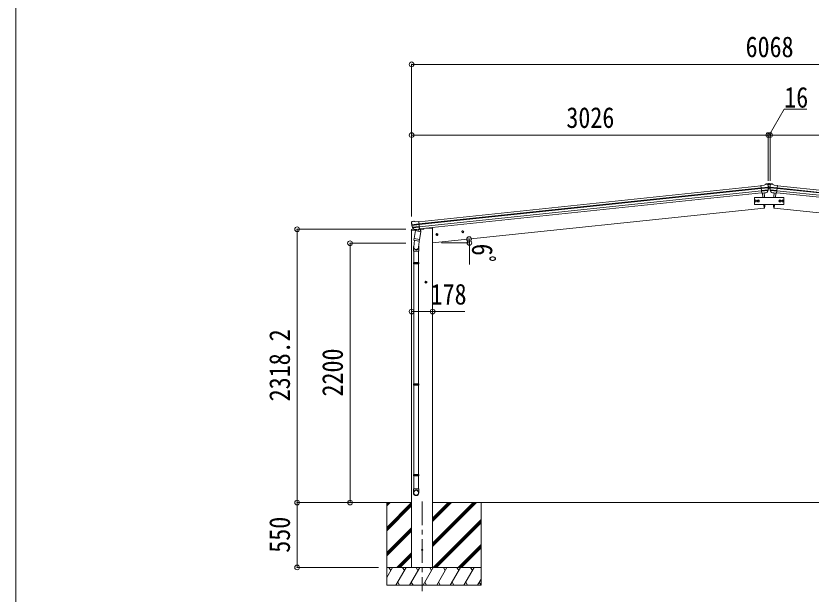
# Model space of a CAD drawing. Units: millimetres at full size, sheet at 1:40; some dimension numbers follow another scale. Extents: x -11243 to 11243, y -7760 to 7760.
# Drawn here: x -11243 to -4494, y -4903 to 0 of the extents above; entities that cross this region are included whole.
import ezdxf
from ezdxf.enums import TextEntityAlignment as Align

# ---------------------------------------------------------------- set-up
doc = ezdxf.new("R2010")
doc.units = ezdxf.units.MM
doc.header["$LTSCALE"] = 40
doc.header["$PDMODE"] = 32
doc.header["$PDSIZE"] = 40
doc.linetypes.add('CHAIN1', pattern=[8, 5, -1, 1, -1])
for name, color, linetype, lineweight in [('0-0_0', 7, 'Continuous', 9), ('0-1_本体', 5, 'CHAIN1', 9), ('0-3_ELV2', 4, 'Continuous', 9), ('0-6_OTH_LINE', 6, 'Continuous', 9), ('0-9_OUTLINE', 7, 'Continuous', 9), ('F-0_240', 7, 'Continuous', 9)]:
    doc.layers.add(name, color=color, linetype=linetype, lineweight=lineweight)
doc.styles.add('ＭＳ ゴシック', font='')
doc.styles.get('ＭＳ ゴシック').set_extended_font_data('MS Gothic')

msp = doc.modelspace()

# ---------------------------------------------------------------- linework, layer by layer
at = {"layer": '0-0_0'}
for p, q in [((-8335.14, -4127.72), (-7884, -4127.72)), ((-8095, -4127.72), (-8095, -4827.72)), ((-8095, -4155.1), (-8067.62, -4127.72)), ((-8095, -4140.96), (-8081.76, -4127.72)), ((-8095, -4338.95), (-7884, -4127.95)), ((-8095, -4353.09), (-7884, -4142.1)), ((-8095, -4367.24), (-7884, -4156.24)), ((-7706, -4498.73), (-7334.99, -4127.72)), ((-7706, -4470.45), (-7363.27, -4127.72)), ((-7706, -4484.59), (-7349.13, -4127.72)), ((-7706, -4286.6), (-7547.12, -4127.72)), ((-7706, -4272.46), (-7561.26, -4127.72)), ((-7706, -4258.32), (-7575.41, -4127.72)), ((-7706, -4127.72), (-1249.54, -4127.72)), ((-7295, -4127.72), (-7295, -4827.72)), ((-7701.15, -4677.72), (-7295, -4271.58)), ((-7687, -4677.72), (-7295, -4285.73)), ((-7672.86, -4677.72), (-7295, -4299.87)), ((-8095, -4551.08), (-7884, -4340.08)), ((-8095, -4565.22), (-7884, -4354.23)), ((-8095, -4579.37), (-7884, -4368.37)), ((-7489.01, -4677.72), (-7295, -4483.72)), ((-7474.87, -4677.72), (-7295, -4497.86)), ((-7460.73, -4677.72), (-7295, -4512)), ((-8009.51, -4677.72), (-7884, -4552.22)), ((-7995.37, -4677.72), (-7884, -4566.36)), ((-7981.23, -4677.72), (-7884, -4580.5)), ((-7295, -4677.72), (-8095, -4677.72)), ((-8095, -4761.55), (-8046.6, -4677.72)), ((-8061.61, -4703.7), (-8076.61, -4677.72)), ((-8017.74, -4827.72), (-7931.14, -4677.72)), ((-7946.14, -4703.71), (-7961.14, -4677.72)), ((-7902.27, -4827.72), (-7815.67, -4677.72)), ((-7830.67, -4703.71), (-7845.67, -4677.72)), ((-7786.8, -4827.72), (-7700.2, -4677.72)), ((-7715.2, -4703.7), (-7730.2, -4677.72)), ((-7671.33, -4827.72), (-7584.73, -4677.72)), ((-7599.73, -4703.7), (-7614.73, -4677.72)), ((-7555.86, -4827.72), (-7469.25, -4677.72)), ((-7499.26, -4677.72), (-7484.26, -4703.7)), ((-7440.39, -4827.72), (-7353.78, -4677.72)), ((-7368.79, -4703.7), (-7383.79, -4677.72)), ((-7324.92, -4827.72), (-7295, -4775.91)), ((-8095, -4827.72), (-7295, -4827.72)), ((-8002.74, -4801.74), (-7987.74, -4827.72)), ((-7887.27, -4801.74), (-7872.27, -4827.72)), ((-7771.8, -4801.74), (-7756.8, -4827.72)), ((-7656.33, -4801.74), (-7641.33, -4827.72)), ((-7540.86, -4801.74), (-7525.86, -4827.72)), ((-7425.39, -4801.74), (-7410.39, -4827.72)), ((-7309.92, -4801.74), (-7295, -4827.57))]:
    msp.add_line(p, q, dxfattribs=at)
at = {"layer": '0-1_本体'}
msp.add_line((-7795, -4118.73), (-7795, -4877.94), dxfattribs=at)
at = {"layer": '0-3_ELV2'}
for p, q in [((-7824.1, -1745.72), (-4919.94, -1440.48)), ((-7822.11, -1764.61), (-4917.95, -1459.37)), ((-7821.68, -1768.79), (-4917.51, -1463.55)), ((-7819.58, -1788.65), (-4915.42, -1483.41)), ((-4893.62, -1435.7), (-4920.15, -1438.49)), ((-4913.36, -1503.04), (-4920.15, -1438.49)), ((-4917.99, -1459.02), (-4858.25, -1452.74)), ((-4857.77, -1458.61), (-4917.37, -1464.87)), ((-4858.61, -1475.36), (-4915.64, -1481.36)), ((-4860, -1480.02), (-4915.17, -1485.82)), ((-4893.62, -1435.7), (-4882.02, -1428.73)), ((-4881.61, -1428.51), (-4878.25, -1422.68)), ((-4880.79, -1428.32), (-4867.31, -1426.9)), ((-4854.11, -1420.57), (-4878.25, -1422.68)), ((-4868.56, -1496.6), (-4859.11, -1478.3)), ((-4867.5, -1497.03), (-4857.38, -1478.77)), ((-4863.64, -1427.99), (-4863.64, -1427.99)), ((-4863.64, -1427.99), (-4858.46, -1432.18)), ((-4857.07, -1435.88), (-4857.38, -1434.03)), ((-4856.13, -1462.07), (-4844.1, -1462.07)), ((-4854.11, -1420.57), (-4846.11, -1420.57)), ((-4848.85, -1425.29), (-4848.01, -1425.29)), ((-4848.85, -1457.99), (-4848.01, -1457.99)), ((-4846.11, -1420.57), (-4821.98, -1422.68)), ((-4842.74, -1435.88), (-4842.43, -1434.03)), ((-4832.31, -1497.03), (-4842.43, -1478.77)), ((-4842.04, -1458.61), (-4782.44, -1464.87)), ((-4781.82, -1459.02), (-4841.56, -1452.74)), ((-4836.17, -1427.99), (-4841.35, -1432.18)), ((-4841.2, -1475.36), (-4784.17, -1481.36)), ((-4831.25, -1496.6), (-4840.7, -1478.3)), ((-4839.81, -1480.02), (-4784.64, -1485.82)), ((-4836.17, -1427.99), (-4836.17, -1427.99)), ((-4819.01, -1428.32), (-4832.5, -1426.9)), ((-4818.61, -1428.51), (-4821.98, -1422.68)), ((-4806.19, -1435.7), (-4817.79, -1428.73)), ((-4806.19, -1435.7), (-4779.66, -1438.49)), ((-4786.45, -1503.04), (-4779.66, -1438.49)), ((-1880.23, -1788.65), (-4784.39, -1483.41)), ((-1878.13, -1768.79), (-4782.3, -1463.55)), ((-1877.7, -1764.61), (-4781.86, -1459.37)), ((-1875.71, -1745.72), (-4779.87, -1440.48)), ((-4913.66, -1500.15), (-7817.82, -1805.39)), ((-4870.01, -1498.26), (-4913.38, -1502.82)), ((-4913.36, -1503.04), (-4903.42, -1502)), ((-4906.48, -1502.32), (-4902.57, -1539.47)), ((-4903.42, -1502), (-4903.14, -1502.06)), ((-4903.14, -1502.06), (-4877.81, -1499.4)), ((-4877.81, -1499.4), (-4877.56, -1499.28)), ((-4877.56, -1499.28), (-4869.87, -1498.47)), ((-4822.25, -1499.28), (-4829.94, -1498.47)), ((-4829.8, -1498.26), (-4786.42, -1502.82)), ((-4822, -1499.4), (-4822.25, -1499.28)), ((-4796.67, -1502.06), (-4822, -1499.4)), ((-4793.33, -1502.32), (-4797.24, -1539.47)), ((-4796.39, -1502), (-4796.67, -1502.06)), ((-4786.45, -1503.04), (-4796.39, -1502)), ((-4786.14, -1500.15), (-1881.98, -1805.39)), ((-4896.27, -1599.47), (-4893.09, -1629.71)), ((-4803.54, -1599.47), (-4806.72, -1629.71)), ((-4893.09, -1629.71), (-7706, -1925.36)), ((-4893.09, -1629.71), (-4891.04, -1629.42)), ((-4806.72, -1629.71), (-4808.77, -1629.42)), ((-4806.72, -1629.71), (-1993.8, -1925.36)), ((-7886.54, -1754.29), (-7886.62, -1752.42)), ((-7885.26, -1749.53), (-7885.95, -1750.39)), ((-7881.76, -1745.21), (-7885.26, -1749.53)), ((-7881.76, -1745.21), (-7881.76, -1745.2)), ((-7878.4, -1743.38), (-7878.4, -1743.38)), ((-7850.83, -1746.52), (-7824.31, -1743.73)), ((-7817.52, -1808.28), (-7824.31, -1743.73)), ((-7886.25, -1812.88), (-7887.15, -1819.71)), ((-7887.15, -1819.71), (-7853.42, -1816.17)), ((-7884, -4677.72), (-7884, -1819.38)), ((-7866.74, -1808.52), (-7883.59, -1810.29)), ((-7822.15, -1764.26), (-7881.89, -1770.54)), ((-7881.14, -1776.38), (-7821.53, -1770.11)), ((-7863.63, -1811.94), (-7877.32, -1796.18)), ((-7876.83, -1792.59), (-7819.8, -1786.6)), ((-7862.69, -1811.3), (-7875.73, -1795.36)), ((-7874.51, -1796.86), (-7819.33, -1791.06)), ((-7853.32, -1812.04), (-7861.02, -1812.85)), ((-7860.92, -1812.62), (-7817.54, -1808.06)), ((-7860.17, -1812.86), (-7858.61, -1812.69)), ((-7858.61, -1812.69), (-7821.07, -1808.75)), ((-7853.05, -1812.11), (-7853.32, -1812.04)), ((-7827.72, -1809.45), (-7853.05, -1812.11)), ((-7827.47, -1809.33), (-7827.72, -1809.45)), ((-7817.52, -1808.28), (-7827.47, -1809.33)), ((-7821.07, -1808.75), (-7819.5, -1808.58)), ((-7813.4, -1811.96), (-7784.14, -1808.89)), ((-7779.28, -1801.34), (-7779.7, -1804.57)), ((-7748.5, -1798.72), (-7779.36, -1801.97)), ((-7706, -1798.72), (-7748.5, -1798.72)), ((-7706, -4677.72), (-7706, -1798.72)), ((-7670.07, -1846.67), (-7676.15, -1851.08)), ((-7663.22, -1849.72), (-7670.07, -1846.67)), ((-7668.5, -1861.59), (-7662.43, -1857.18)), ((-7662.43, -1857.18), (-7663.22, -1849.72)), ((-7451.28, -1823.67), (-7457.35, -1828.08)), ((-7444.42, -1826.72), (-7451.28, -1823.67)), ((-7449.71, -1838.6), (-7443.64, -1834.19)), ((-7443.64, -1834.19), (-7444.42, -1826.72)), ((-7762.5, -2249.77), (-7769, -2253.52)), ((-7769, -2253.52), (-7769, -2261.03)), ((-7769, -2261.03), (-7762.5, -2264.78)), ((-7756, -2253.52), (-7762.5, -2249.77))]:
    msp.add_line(p, q, dxfattribs=at)
for points in [[(-4851.37, -1424.45), (-4852.21, -1424.45), (-4852.21, -1425.29), (-4851.37, -1425.29)], [(-4851.37, -1457.15), (-4852.21, -1457.15), (-4852.21, -1457.99), (-4851.37, -1457.99)], [(-4849.69, -1423.61), (-4849.69, -1422.77), (-4850.53, -1422.77), (-4850.53, -1423.61)], [(-4850.53, -1426.13), (-4850.53, -1426.97), (-4849.69, -1426.97), (-4849.69, -1426.13)], [(-4849.69, -1456.31), (-4849.69, -1455.47), (-4850.53, -1455.47), (-4850.53, -1456.31)], [(-4850.53, -1458.83), (-4850.53, -1459.67), (-4849.69, -1459.67), (-4849.69, -1458.83)], [(-4848.01, -1425.29), (-4848.01, -1424.45), (-4848.85, -1424.45)], [(-4848.01, -1457.99), (-4848.01, -1457.15), (-4848.85, -1457.15)], [(-7864.91, -1741.96), (-7864.91, -1741.96), (-7878.4, -1743.38)], [(-7850.83, -1746.52), (-7863.62, -1742.11), (-7863.62, -1742.11)], [(-7676.15, -1851.08), (-7675.36, -1858.54), (-7668.5, -1861.59)], [(-7457.35, -1828.08), (-7456.57, -1835.55), (-7449.71, -1838.6)], [(-7762.5, -2264.78), (-7756, -2261.03), (-7756, -2253.52)]]:
    msp.add_lwpolyline(points, dxfattribs=at)
for points in [[(-4725.11, -1599.47), (-4725.11, -1539.47), (-4975.11, -1539.47), (-4975.11, -1599.47)], [(-4973.12, -1569.47), (-4969.37, -1562.97), (-4961.86, -1562.97), (-4958.11, -1569.47), (-4961.86, -1575.97), (-4969.37, -1575.97)], [(-4949.62, -1569.47), (-4945.87, -1562.97), (-4938.36, -1562.97), (-4934.61, -1569.47), (-4938.36, -1575.97), (-4945.87, -1575.97)], [(-4750.61, -1569.47), (-4754.36, -1562.97), (-4761.87, -1562.97), (-4765.62, -1569.47), (-4761.87, -1575.97), (-4754.36, -1575.97)], [(-4727.11, -1569.47), (-4730.86, -1562.97), (-4738.37, -1562.97), (-4742.12, -1569.47), (-4738.37, -1575.97), (-4730.86, -1575.97)]]:
    msp.add_lwpolyline(points, close=True, dxfattribs=at)
for centre, radius in [((-4850.11, -1424.87), 3.5), ((-4850.11, -1457.57), 3.5), ((-4965.61, -1569.47), 8.5), ((-4965.61, -1569.47), 7.7), ((-4965.61, -1569.47), 6.5), ((-4942.11, -1569.47), 8.5), ((-4942.11, -1569.47), 7.7), ((-4942.11, -1569.47), 6.5), ((-4758.11, -1569.47), 8.5), ((-4758.11, -1569.47), 7.7), ((-4758.11, -1569.47), 6.5), ((-4734.61, -1569.47), 8.5), ((-4734.61, -1569.47), 7.7), ((-4734.61, -1569.47), 6.5), ((-7669.29, -1854.13), 8.5), ((-7669.29, -1854.13), 7.7), ((-7669.29, -1854.13), 6.5), ((-7450.49, -1831.13), 8.5), ((-7450.49, -1831.13), 7.7), ((-7450.49, -1831.13), 6.5), ((-7762.5, -2257.27), 8.5), ((-7762.5, -2257.27), 7.7), ((-7762.5, -2257.27), 6.5), ((-7795, -4527.72), 4.5)]:
    msp.add_circle(centre, radius, dxfattribs=at)
for centre, radius, start, end in [((-4880.48, -1431.3), 3, 96.02369, 120.97631), ((-4866.79, -1431.88), 5, 51.04426, 95.95574), ((-5050.63, -1457.53), 192.44, 1.4271, 6.57578), ((-4861.77, -1476.93), 3, 332.69111, 354.20009), ((-5057.97, -1457), 200.2, 354.20009, 359.53883), ((-4812.98, -1450.63), 45.32, 182.67122, 185.64518), ((-4857.58, -1459.95), 1.35, 95.1605, 97.91927), ((-4854.98, -1458.39), 2.74, 179.02151, 184.43412), ((-4860.01, -1477.32), 3, 331, 354.13916), ((-5057.97, -1457), 202, 354.13916, 6), ((-4851.37, -1423.61), 0.84, 270, 0), ((-4851.37, -1426.13), 0.84, 0, 90), ((-4851.37, -1456.31), 0.84, 270, 0), ((-4851.37, -1458.83), 0.84, 0, 90), ((-4848.85, -1423.61), 0.84, 180, 270), ((-4848.85, -1426.13), 0.84, 90, 180), ((-4848.85, -1456.31), 0.84, 180, 270), ((-4848.85, -1458.83), 0.84, 90, 180), ((-4641.84, -1457), 202, 174, 185.86084), ((-4839.8, -1477.32), 3, 185.86084, 209), ((-4842.23, -1459.95), 1.35, 82.08073, 84.8395), ((-4844.83, -1458.39), 2.74, 355.56588, 0.97849), ((-4641.84, -1457), 200.2, 180.46117, 185.79991), ((-4886.83, -1450.63), 45.32, 354.35482, 357.32878), ((-4649.18, -1457.53), 192.44, 173.42422, 178.5729), ((-4838.04, -1476.93), 3, 185.79991, 207.30889), ((-4833.02, -1431.88), 5, 84.04426, 128.95574), ((-4819.33, -1431.3), 3, 59.02369, 83.97631), ((-5787.69, -1589.5), 900, 3.18671, 5.64987), ((-4870.12, -1495.58), 2.99, 285.2717, 331.00739), ((-4829.69, -1495.58), 2.99, 208.99261, 254.7283), ((-3912.12, -1589.5), 900, 174.35013, 176.81329), ((-5787.69, -1589.5), 900, 357.63919, 359.36533), ((-3912.12, -1589.5), 900, 180.63467, 182.36081), ((-4891.45, -1626.45), 3, 278, 357.63919), ((-4808.36, -1626.45), 3, 182.36081, 262), ((-7685.65, -1733.18), 202, 186, 197.86084), ((-7692.71, -1735.23), 192.44, 185.42422, 190.5729), ((-7877.87, -1748.35), 5, 96.04426, 140.95574), ((-7864.6, -1744.95), 3, 71.02369, 95.97631), ((-7883.28, -1813.27), 3, 96, 172.5), ((-7926.61, -1777.88), 45.32, 6.35482, 9.32878), ((-7883.91, -1776.74), 2.74, 7.56588, 12.97849), ((-7881.04, -1777.72), 1.35, 94.08073, 96.8395), ((-7685.65, -1733.18), 200.2, 192.46117, 197.79991), ((-7875.06, -1794.21), 3, 197.86084, 221), ((-7873.41, -1793.46), 3, 197.79991, 219.30889), ((-7861.37, -1809.97), 2.99, 220.99261, 266.7283), ((-7860.22, -1812.36), 0.5, 240.73754, 276), ((-7819.55, -1808.08), 0.5, 276, 311.26246), ((-7784.66, -1803.91), 5, 276, 352.5)]:
    msp.add_arc(centre, radius, start, end, dxfattribs=at)
for centre, major_axis, ratio, start_param, end_param in [((-4859.33, -1435.49), (-0.87, 5.91), 0.020485, 0.671432, 1.5691306), ((-4864.73, -1430.97), (5.88, -1.31), 0.24881, 0.460585, 0.4641038), ((-4860.35, -1434.52), (-2.34, 1.9), 0.995767, 3.9859716, 4.712389), ((-5055.66, -1478.94), (-20.92, 199.05), 0.994373, 4.7113789, 4.7277536), ((-4839.46, -1434.52), (2.34, 1.9), 0.995767, 1.5707963, 2.2972137), ((-4644.15, -1478.94), (20.92, 199.05), 0.994373, 1.5554317, 1.5718064), ((-4835.08, -1430.97), (-5.88, -1.31), 0.24881, 5.8190815, 5.8226003), ((-4840.48, -1435.49), (0.87, 5.91), 0.020485, 4.7140547, 5.6117533), ((-4870.32, -1495.28), (-0.11, 3), 0.642905, 3.2459383, 4.203928), ((-4870.19, -1495.48), (1.66, -2.51), 0.997631, 5.8041905, 5.8929484), ((-4870.26, -1495.37), (3.53, -2.11), 0.650902, 5.2561448, 5.3289554), ((-4867.89, -1495.02), (1.08, 3.13), 0.040856, 2.1135035, 2.1416249), ((-4831.92, -1495.02), (-1.08, 3.13), 0.040856, 4.1415604, 4.1696818), ((-4829.49, -1495.28), (0.11, 3), 0.642905, 2.0792573, 3.037247), ((-4829.55, -1495.37), (-3.53, -2.11), 0.650902, 0.9542299, 1.0270405), ((-4829.62, -1495.48), (-1.66, -2.51), 0.997631, 0.3902369, 0.4789948), ((-7883.62, -1752.27), (1.9, 2.34), 0.995767, 1.5707963, 2.2972137), ((-7880.08, -1747.9), (-5.48, -2.51), 0.24881, 5.8190815, 5.8226003), ((-7884.41, -1753.44), (-0.38, 5.97), 0.020485, 4.7140547, 5.6117533), ((-7683.34, -1755.13), (-20.92, 199.05), 0.994373, 4.7113789, 4.7277536), ((-7683.34, -1755.13), (-20.92, 199.05), 0.994373, 1.5554317, 1.5718064), ((-7863.67, -1809.89), (-1.71, 2.84), 0.040856, 4.1415604, 4.1696818), ((-7861.23, -1809.64), (-0.51, 2.96), 0.642905, 2.0792573, 3.037247), ((-7861.28, -1809.74), (-3.02, -2.79), 0.650902, 0.9542299, 1.0270405), ((-7861.32, -1809.86), (-1.1, -2.8), 0.997631, 0.3902369, 0.4789948)]:
    msp.add_ellipse(centre, major_axis=major_axis, ratio=ratio, start_param=start_param, end_param=end_param, dxfattribs=at)
at = {"layer": '0-6_OTH_LINE'}
for p, q in [((-1815.8, -410.67), (-7884, -410.67)), ((-7884, -410.67), (-7884, -1701.75)), ((-7884, -1010.67), (-4857.9, -1010.67)), ((-4857.9, -1010.67), (-4857.9, -1397.85)), ((-4857.9, -1010.67), (-4841.82, -1010.67)), ((-1815.8, -1010.67), (-4841.9, -1010.67)), ((-4841.9, -1010.67), (-4841.9, -1397.85)), ((-8856.25, -4127.72), (-8856.25, -1809.52)), ((-8856.25, -1809.52), (-7934.5, -1809.52)), ((-8407.25, -4127.72), (-8407.25, -1927.72)), ((-8407.25, -1927.72), (-7934.5, -1927.72)), ((-7706, -2507.27), (-7884, -2507.27)), ((-8856.25, -4127.72), (-8165.87, -4127.72)), ((-8856.25, -4677.72), (-8856.25, -4127.72)), ((-8407.25, -4127.72), (-8165.87, -4127.72)), ((-8856.25, -4677.72), (-8165.87, -4677.72))]:
    msp.add_line(p, q, dxfattribs=at)
at = {"layer": '0-6_OTH_LINE', "lineweight": 18}
for p, q in [((-7393.85, -1925.36), (-7631.64, -1925.36)), ((-7393.85, -1925.36), (-7393.85, -2106.86)), ((-7706, -2507.27), (-7433.96, -2507.27))]:
    msp.add_line(p, q, dxfattribs=at)
at = {"layer": '0-6_OTH_LINE'}
msp.add_lwpolyline([(-4849.86, -1010.67), (-4723.49, -791.77), (-4530.33, -791.77)], dxfattribs=at)
msp.add_arc((-7631.64, -1925.36), 237.79, 0, 7.8733, dxfattribs=at)
for p in [(-7884, -410.67), (-7884, -1010.67), (-4857.9, -1010.67), (-4841.9, -1010.67), (-8856.25, -1809.52), (-7396.09, -1892.79), (-8407.25, -1927.72), (-7393.85, -1925.36), (-7884, -2507.27), (-7706, -2507.27), (-8856.25, -4127.72), (-8407.25, -4127.72), (-8856.25, -4677.72)]:
    msp.add_point(p, dxfattribs=at)
at = {"layer": '0-9_OUTLINE'}
for p, q in [((-7850.19, -1821.22), (-7863.55, -1886.87)), ((-7860.17, -1812.86), (-7819.5, -1808.58)), ((-7856.81, -1813.16), (-7856.96, -1813.89)), ((-7856.35, -1815.02), (-7831.6, -1824.77)), ((-7805.31, -1830.35), (-7850.19, -1821.22)), ((-7848.01, -1818.3), (-7848.67, -1821.53)), ((-7827.21, -1809.78), (-7830.12, -1824.13)), ((-7817.69, -1806.7), (-7816.76, -1806.89)), ((-7816.76, -1806.89), (-7805.56, -1823.81)), ((-7866.02, -1899.12), (-7863.53, -1886.88)), ((-7818.67, -1896.01), (-7863.55, -1886.87)), ((-7818.67, -1896.01), (-7805.31, -1830.35)), ((-7805.56, -1823.81), (-7806.83, -1830.04)), ((-7861.14, -1902.16), (-7866.7, -1957.89)), ((-7865.81, -1900.52), (-7865.81, -1900.52)), ((-7864.48, -1901.48), (-7823.52, -1909.82)), ((-7818.23, -1893.87), (-7824.88, -1961.61)), ((-7818.68, -1896), (-7821.22, -1908.48)), ((-7868.85, -1995.05), (-7868.85, -1960.69)), ((-7822.85, -1995.05), (-7868.85, -1995.05)), ((-7866.85, -1995.05), (-7866.85, -2091.79)), ((-7824.85, -1995.05), (-7824.85, -2091.79)), ((-7822.85, -1960.39), (-7822.85, -1995.05)), ((-7868.85, -2093.79), (-7867.85, -2091.79)), ((-7823.85, -2091.79), (-7867.85, -2091.79)), ((-7822.85, -2093.79), (-7823.85, -2091.79)), ((-7822.85, -2093.79), (-7868.85, -2093.79)), ((-7822.85, -2101.79), (-7868.85, -2101.79)), ((-7823.85, -2103.79), (-7867.85, -2103.79)), ((-7866.85, -2103.79), (-7866.85, -3120.48)), ((-7824.85, -2103.79), (-7824.85, -3120.48)), ((-7822.85, -2101.79), (-7823.85, -2103.79)), ((-7822.85, -2093.79), (-7822.85, -2101.79)), ((-7868.85, -3122.48), (-7867.85, -3120.48)), ((-7822.85, -3122.48), (-7868.85, -3122.48)), ((-7822.85, -3130.48), (-7868.85, -3130.48)), ((-7823.85, -3120.48), (-7867.85, -3120.48)), ((-7823.85, -3132.48), (-7867.85, -3132.48)), ((-7866.85, -3132.48), (-7866.85, -3888.17)), ((-7824.85, -3132.48), (-7824.85, -3888.17)), ((-7822.85, -3122.48), (-7823.85, -3120.48)), ((-7822.85, -3130.48), (-7823.85, -3132.48)), ((-7822.85, -3122.48), (-7822.85, -3130.48)), ((-7868.85, -3890.17), (-7867.85, -3888.17)), ((-7822.85, -3890.17), (-7868.85, -3890.17)), ((-7822.85, -3898.17), (-7868.85, -3898.17)), ((-7823.85, -3888.17), (-7867.85, -3888.17)), ((-7823.85, -3900.17), (-7867.85, -3900.17)), ((-7866.85, -3900.17), (-7866.85, -4010.17)), ((-7824.85, -3900.17), (-7824.85, -4010.17)), ((-7822.85, -3890.17), (-7823.85, -3888.17)), ((-7822.85, -3898.17), (-7823.85, -3900.17)), ((-7822.85, -3890.17), (-7822.85, -3898.17)), ((-7868.85, -4044.31), (-7868.85, -4010.17)), ((-7822.85, -4010.17), (-7868.85, -4010.17)), ((-7822.85, -4044.31), (-7822.85, -4010.17))]:
    msp.add_line(p, q, dxfattribs=at)
for points in [[(-7868.85, -2093.79), (-7868.85, -2101.79), (-7867.85, -2103.79)], [(-7868.85, -3122.48), (-7868.85, -3130.48), (-7867.85, -3132.48)], [(-7868.85, -3890.17), (-7868.85, -3898.17), (-7867.85, -3900.17)]]:
    msp.add_lwpolyline(points, dxfattribs=at)
for centre, radius, start, end in [((-7860.22, -1812.36), 0.5, 240.73754, 276), ((-7857.3, -1813.06), 0.5, 348.5, 96), ((-7855.98, -1814.09), 1, 168.5, 248.5), ((-7826.62, -1809.94), 0.604, 93.09842, 164.70595), ((-7819.55, -1808.08), 0.5, 276, 311.26246), ((-7831.12, -1823.85), 1.03, 242.53897, 344.46569), ((-7864.12, -1899.55), 1.95, 167.54017, 209.97766), ((-7864.08, -1899.52), 2, 209.90962, 258.5), ((-7823.12, -1907.86), 2, 258.5, 341.96843), ((-7838.85, -1960.69), 30, 177.45142, 180)]:
    msp.add_arc(centre, radius, start, end, dxfattribs=at)
for centre, major_axis, ratio, start_param, end_param in [((-7845.85, -1960.39), (23, 0), 0.996195, 2.621936, 6.6074797), ((-7845.85, -1960.39), (21, 0), 0.996195, 3.0215498, 6.2247991), ((-7845.85, -4042.56), (-23, 0), 0.996195, 3.1415927, 6.2831853), ((-7845.85, -4044.31), (-23, 0), 0.996195, 3.1415927, 6.2831853), ((-7845.85, -4044.31), (0, -23.43), 0.981806, 4.712389, 7.8539816)]:
    msp.add_ellipse(centre, major_axis=major_axis, ratio=ratio, start_param=start_param, end_param=end_param, dxfattribs=at)
msp.add_ellipse((-7845.85, -4044.31), major_axis=(21, 0), ratio=0.996195, dxfattribs=at)
at = {"layer": 'F-0_240', "color": 5}
msp.add_line((-11242.74, 7760), (-11242.74, -7760), dxfattribs=at)

# ---------------------------------------------------------------- texts
at = {"layer": '0-6_OTH_LINE', "color": 7, "style": 'ＭＳ ゴシック', "width": 0.85}
for s, p in [('6068', (-5049.9, -402.67)), ('16', (-4721.82, -830.69)), ('3026', (-6570.95, -1002.67)), ('178', (-7723.33, -2500.5))]:
    msp.add_text(s, height=176, dxfattribs=at).set_placement(p, align=Align.BOTTOM_LEFT)
for s, rotation, p in [('6ﾟ', 270, (-7424.31, -1931.88)), ('2318.2', 90, (-8864.25, -3268.62)), ('2200', 90, (-8415.25, -3227.72)), ('550', 90, (-8864.25, -4552.72))]:
    msp.add_text(s, height=176, rotation=rotation, dxfattribs=at).set_placement(p, align=Align.BOTTOM_LEFT)

doc.saveas('drawing.dxf')
